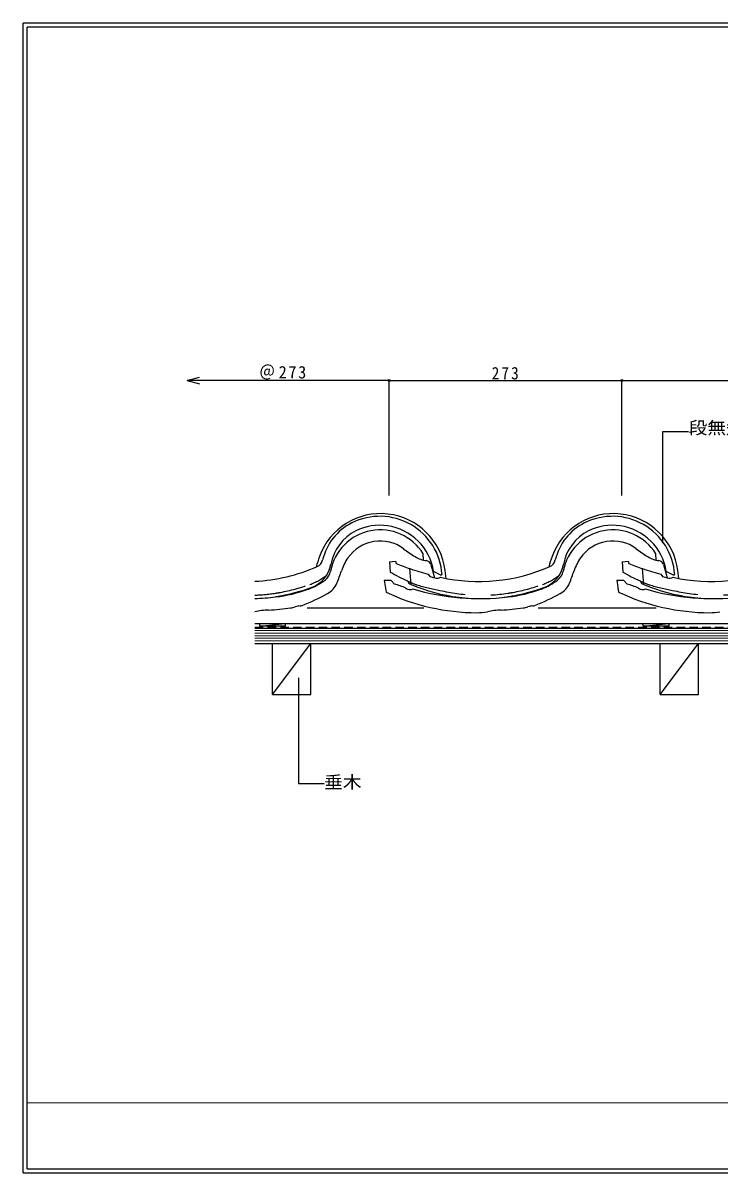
# Model space of a CAD drawing. Units: millimetres, scale not verified. Extents: x -1898 to 2142, y -2692 to 1538.
# Drawn here: x 152 to 970, y -2692 to -1342 of the extents above; entities that cross this region are included whole.
import ezdxf
from ezdxf.enums import TextEntityAlignment as Align

# ---------------------------------------------------------------- set-up
doc = ezdxf.new("R2010")
doc.units = ezdxf.units.MM
doc.header["$LTSCALE"] = 5
doc.header["$PDMODE"] = 32
doc.header["$PDSIZE"] = 2.5
doc.linetypes.add('DASHED2', pattern=[3, 2, -1])
doc.linetypes.add('DASHED_SPACED', pattern=[12, 6, -6])
doc.layers.add('0-A', color=7, linetype='Continuous', lineweight=25)
doc.styles.add('ＭＳ ゴシック', font='')
doc.styles.get('ＭＳ ゴシック').set_extended_font_data('MS Gothic')

msp = doc.modelspace()

# ---------------------------------------------------------------- linework, layer by layer
at = {"layer": '0-A'}
for p, q in [((151.807, -2691.853), (151.807, -1341.853)), ((2141.806, -1341.853), (151.807, -1341.853)), ((485.159, -2028.492), (622.138, -2028.492)), ((756.293, -2028.492), (894.684, -2028.492)), ((423.784, -2046.936), (1778.261, -2046.936)), ((151.807, -2691.853), (2141.806, -2691.853))]:
    msp.add_line(p, q, dxfattribs=at)
at = {"layer": '0-A', "color": 2}
for p, q in [((156.806, -2686.853), (156.806, -1346.853)), ((2136.806, -1346.853), (156.806, -1346.853)), ((621.981, -1972.476), (621.448, -1965.048)), ((894.981, -1972.476), (894.448, -1965.048)), ((581.885, -1974.202), (588.772, -1973.698)), ((581.885, -1974.202), (582.777, -1986.406)), ((588.772, -1973.698), (589.721, -1976.395)), ((607.224, -2000.965), (605.864, -1982.371)), ((630.289, -1977.535), (634.55, -1993.091)), ((854.885, -1974.202), (861.772, -1973.698)), ((854.885, -1974.202), (855.777, -1986.406)), ((861.772, -1973.698), (862.721, -1976.395)), ((880.224, -2000.965), (878.864, -1982.371)), ((903.289, -1977.535), (907.55, -1993.091)), ((575.755, -1995.907), (583.554, -1995.967)), ((575.755, -1995.907), (577.79, -2010.002)), ((583.554, -1995.967), (587.71, -2000.744)), ((627.224, -1988.918), (629.295, -1991.752)), ((642.088, -1990.015), (633.631, -1985.919)), ((642.088, -1990.015), (643.543, -1989.341)), ((648.325, -1993.885), (647.178, -1984.664)), ((848.755, -1995.907), (856.554, -1995.967)), ((848.755, -1995.907), (850.79, -2010.002)), ((856.554, -1995.967), (860.71, -2000.744)), ((900.224, -1988.918), (902.295, -1991.752)), ((915.088, -1990.015), (906.631, -1985.919)), ((915.088, -1990.015), (916.543, -1989.341)), ((921.325, -1993.885), (920.178, -1984.664)), ((156.806, -2686.853), (2136.806, -2686.853))]:
    msp.add_line(p, q, dxfattribs=at)
at = {"layer": '0-A', "color": 6}
for p, q in [((344.394, -1761.486), (358.883, -1765.368)), ((581.563, -1896.485), (581.563, -1761.486)), ((581.563, -1761.486), (854.563, -1761.486)), ((854.563, -1896.485), (854.563, -1761.486)), ((854.563, -1761.486), (1127.563, -1761.486)), ((902.839, -1821.305), (932.839, -1821.305)), ((902.839, -1952.318), (902.839, -1821.305)), ((475.082, -2110.668), (475.082, -2234.739)), ((475.082, -2234.739), (505.081, -2234.739))]:
    msp.add_line(p, q, dxfattribs=at)
at = {"layer": '0-A', "color": 6, "linetype": 'DASHED2'}
msp.add_line((423.784, -2051.009), (1809.338, -2051.009), dxfattribs=at)
at = {"layer": '0-A', "color": 3}
for p, q in [((429.563, -2049.936), (459.563, -2046.936)), ((879.563, -2049.936), (909.563, -2046.936)), ((423.784, -2052.081), (1901.563, -2052.081)), ((423.784, -2070.081), (1901.563, -2070.081)), ((444.563, -2130.081), (489.564, -2070.081)), ((444.563, -2130.081), (444.563, -2070.081)), ((899.563, -2130.081), (944.564, -2070.081)), ((899.563, -2130.081), (899.563, -2070.081))]:
    msp.add_line(p, q, dxfattribs=at)
at = {"layer": '0-A', "color": 4, "lineweight": 9}
for p, q in [((423.784, -2055.081), (1901.563, -2055.081)), ((423.784, -2058.081), (1901.563, -2058.081)), ((423.784, -2061.081), (1901.563, -2061.081)), ((423.784, -2064.081), (1901.563, -2064.081)), ((423.784, -2067.081), (1901.563, -2067.081)), ((156.806, -2609.493), (2136.806, -2609.493))]:
    msp.add_line(p, q, dxfattribs=at)
at = {"layer": '0-A', "color": 6}
msp.add_lwpolyline([(581.563, -1761.486), (344.394, -1761.486), (358.883, -1757.603)], dxfattribs=at)
at = {"layer": '0-A', "color": 3}
for points in [[(429.563, -2049.936), (429.563, -2046.936), (459.563, -2046.936), (459.563, -2049.936)], [(879.563, -2049.936), (879.563, -2046.936), (909.563, -2046.936), (909.563, -2049.936)]]:
    msp.add_lwpolyline(points, close=True, dxfattribs=at)
for points in [[(444.563, -2130.081), (489.564, -2130.081), (489.564, -2070.081)], [(899.563, -2130.081), (944.564, -2130.081), (944.564, -2070.081)]]:
    msp.add_lwpolyline(points, dxfattribs=at)
at = {"layer": '0-A', "color": 2}
for centre, radius, start, end in [((571.453, -1994.087), 76.309, 7.09399, 160.16903), ((567.008, -1987.088), 65.302, 116.68221, 166.7978), ((570.537, -1994.11), 73.161, 3.73732, 116.68221), ((844.453, -1994.087), 76.309, 7.09399, 160.16903), ((840.008, -1987.088), 65.302, 116.68221, 166.7978), ((843.537, -1994.11), 73.161, 3.73732, 116.68221), ((570.965, -1996.107), 59.273, 31.60086, 169.5837), ((567.008, -1987.088), 54.82, 116.68221, 169.75917), ((570.537, -1994.11), 62.68, 81.78899, 116.68221), ((570.35, -1995.405), 63.988, 8.52537, 81.78899), ((843.965, -1996.107), 59.273, 31.60086, 169.5837), ((840.008, -1987.088), 54.82, 116.68221, 169.75917), ((843.537, -1994.11), 62.68, 81.78899, 116.68221), ((843.35, -1995.405), 63.988, 8.52537, 81.78899), ((570.965, -1996.107), 46.186, 53.57706, 145.07296), ((843.965, -1996.107), 46.186, 53.57706, 145.07296), ((646.805, -2021.262), 156.411, 160.16903, 164.8579), ((581.062, -2003.159), 58.502, 145.07296, 161.84575), ((747.354, -1757.059), 250.895, 233.57706, 237.34308), ((628.866, -1941.929), 31.313, 237.34308, 263.00632), ((919.805, -2021.262), 156.411, 160.16903, 164.8579), ((854.062, -2003.159), 58.502, 145.07296, 161.84575), ((1020.354, -1757.059), 250.895, 233.57706, 237.34308), ((901.866, -1941.929), 31.313, 237.34308, 263.00632), ((413.712, -1791.709), 205.788, 272.8052, 293.89128), ((477.814, -1970.974), 35.817, 289.67612, 349.75917), ((492.516, -1969.613), 11.212, 293.89128, 346.7978), ((717.848, -1655.104), 345.896, 248.25842, 251.11011), ((717.848, -1655.104), 345.896, 251.11011, 254.81139), ((624.297, -1979.176), 6.213, 15.31812, 83.00632), ((686.712, -1791.709), 205.788, 257.41222, 293.89128), ((750.814, -1970.974), 35.817, 289.67612, 349.75917), ((765.516, -1969.613), 11.212, 293.89128, 346.7978), ((990.848, -1655.104), 345.896, 248.25842, 251.11011), ((990.848, -1655.104), 345.896, 251.11011, 254.81139), ((897.297, -1979.176), 6.213, 15.31812, 83.00632), ((959.712, -1791.709), 205.788, 257.41222, 293.89128), ((458.781, -1932.684), 78.967, 291.62864, 306.92124), ((496.096, -1982.344), 16.851, 306.92124, 349.5837), ((306.694, -1913.193), 230.24, 337.95905, 341.84575), ((689.639, -1805.22), 210.351, 239.46832, 245.63569), ((610.538, -1993.093), 8.541, 205.99904, 247.16724), ((717.848, -1655.104), 348.1, 255.26265, 256.21399), ((637.468, -1982.699), 10.788, 256.21399, 294.04841), ((731.781, -1932.684), 78.967, 291.62864, 306.92124), ((769.096, -1982.344), 16.851, 306.92124, 349.5837), ((579.694, -1913.193), 230.24, 337.95905, 341.84575), ((962.639, -1805.22), 210.351, 239.46832, 245.63569), ((883.538, -1993.093), 8.541, 205.99904, 247.16724), ((990.848, -1655.104), 348.1, 255.26265, 256.21399), ((910.468, -1982.699), 10.788, 256.21399, 294.04841), ((426.544, -1837.171), 179.736, 276.91055, 289.48191), ((413.712, -1791.709), 226.198, 280.39616, 289.67612), ((483.771, -1998.939), 8.144, 289.48191, 313.01034), ((473.171, -1968.975), 39.928, 289.48191, 291.62864), ((498.19, -1990.722), 23.645, 297.93792, 337.95905), ((685.644, -1781.001), 253.128, 244.78076, 269.72879), ((579.137, -2046.299), 46.354, 61.95436, 79.34243), ((613.463, -1981.867), 26.651, 241.95436, 247.68009), ((605.917, -2000.246), 6.783, 247.68009, 299.44847), ((689.639, -1805.22), 212.388, 247.16724, 278.63424), ((687.951, -1741.526), 276.082, 253.43759, 276.91055), ((699.544, -1837.171), 179.736, 276.91055, 289.48191), ((686.712, -1791.709), 226.198, 280.39616, 289.67612), ((756.771, -1998.939), 8.144, 289.48191, 313.01034), ((746.171, -1968.975), 39.928, 289.48191, 291.62864), ((771.19, -1990.722), 23.645, 297.93792, 337.95905), ((958.644, -1781.001), 253.128, 244.78076, 269.72879), ((852.137, -2046.299), 46.354, 61.95436, 79.34243), ((886.463, -1981.867), 26.651, 241.95436, 247.68009), ((878.917, -2000.246), 6.783, 247.68009, 299.44847), ((962.639, -1805.22), 212.388, 247.16724, 278.63424), ((960.951, -1741.526), 276.082, 253.43759, 276.91055), ((414.951, -1741.526), 276.082, 271.83328, 276.91055), ((418.791, -1819.391), 198.054, 278.63424, 280.39616), ((344.272, -1700.487), 352.167, 292.54042, 297.93792), ((691.791, -1819.391), 198.054, 278.63424, 280.39616), ((617.272, -1700.487), 352.167, 292.54042, 297.93792), ((445.662, -2145.455), 114.605, 92.83411, 101.03745), ((426.937, -1767.21), 264.103, 272.83411, 278.45728), ((460.751, -1994.623), 34.191, 278.45728, 288.02749), ((477.187, -2045.126), 18.92, 90.45613, 108.02749), ((476.989, -2020.256), 5.951, 270.45613, 292.54042), ((684.742, -1971.559), 62.569, 269.72879, 281.03745), ((718.662, -2145.455), 114.605, 92.83411, 101.03745), ((699.937, -1767.21), 264.103, 272.83411, 278.45728), ((733.751, -1994.623), 34.191, 278.45728, 288.02749), ((750.187, -2045.126), 18.92, 90.45613, 108.02749), ((749.989, -2020.256), 5.951, 270.45613, 292.54042), ((957.742, -1971.559), 62.569, 269.72879, 281.03745)]:
    msp.add_arc(centre, radius, start, end, dxfattribs=at)
at = {"layer": '0-A', "color": 2, "linetype": 'DASHED_SPACED'}
for centre, radius, start, end in [((465.832, -1937.466), 67.403, 289.67612, 309.01004), ((689.639, -1805.22), 210.351, 245.63569, 248.84164), ((738.832, -1937.466), 67.403, 289.67612, 309.01004), ((962.639, -1805.22), 210.351, 245.63569, 248.84164), ((416.639, -1805.22), 208.388, 271.96476, 278.63424), ((418.791, -1819.391), 194.054, 278.63424, 280.39616), ((413.712, -1791.709), 222.198, 280.39616, 289.67612), ((685.644, -1758.697), 253.128, 253.49097, 259.8651), ((689.639, -1805.22), 208.388, 256.5311, 278.63424), ((691.791, -1819.391), 194.054, 278.63424, 280.39616), ((686.712, -1791.709), 222.198, 280.39616, 289.67612), ((958.644, -1758.697), 253.128, 253.49097, 259.8651), ((962.639, -1805.22), 208.388, 256.5311, 278.63424)]:
    msp.add_arc(centre, radius, start, end, dxfattribs=at)
at = {"layer": '0-A', "color": 6}
for p in [(581.563, -1761.486), (854.563, -1761.486)]:
    msp.add_point(p, dxfattribs=at)

# ---------------------------------------------------------------- texts
at = {"layer": '0-A', "color": 3, "style": 'ＭＳ ゴシック', "width": 1.1}
for s, p in [('段無飛鳥野瓦', (932.839, -1828.806)), ('垂木', (505.081, -2244.739))]:
    msp.add_text(s, height=14.66, dxfattribs=at).set_placement(p, align=Align.BOTTOM_LEFT)
at = {"layer": '0-A', "color": 3, "char_height": 14.66, "attachment_point": 7, "style": 'ＭＳ ゴシック'}
for s, insert in [('\\T1.21;\\W0.95;＠273', (428.813, -1760.485)), ('\\T1.27;\\W0.9;273', (701.813, -1760.485))]:
    msp.add_mtext(s, dxfattribs=dict(at, insert=insert))

doc.saveas('drawing.dxf')
